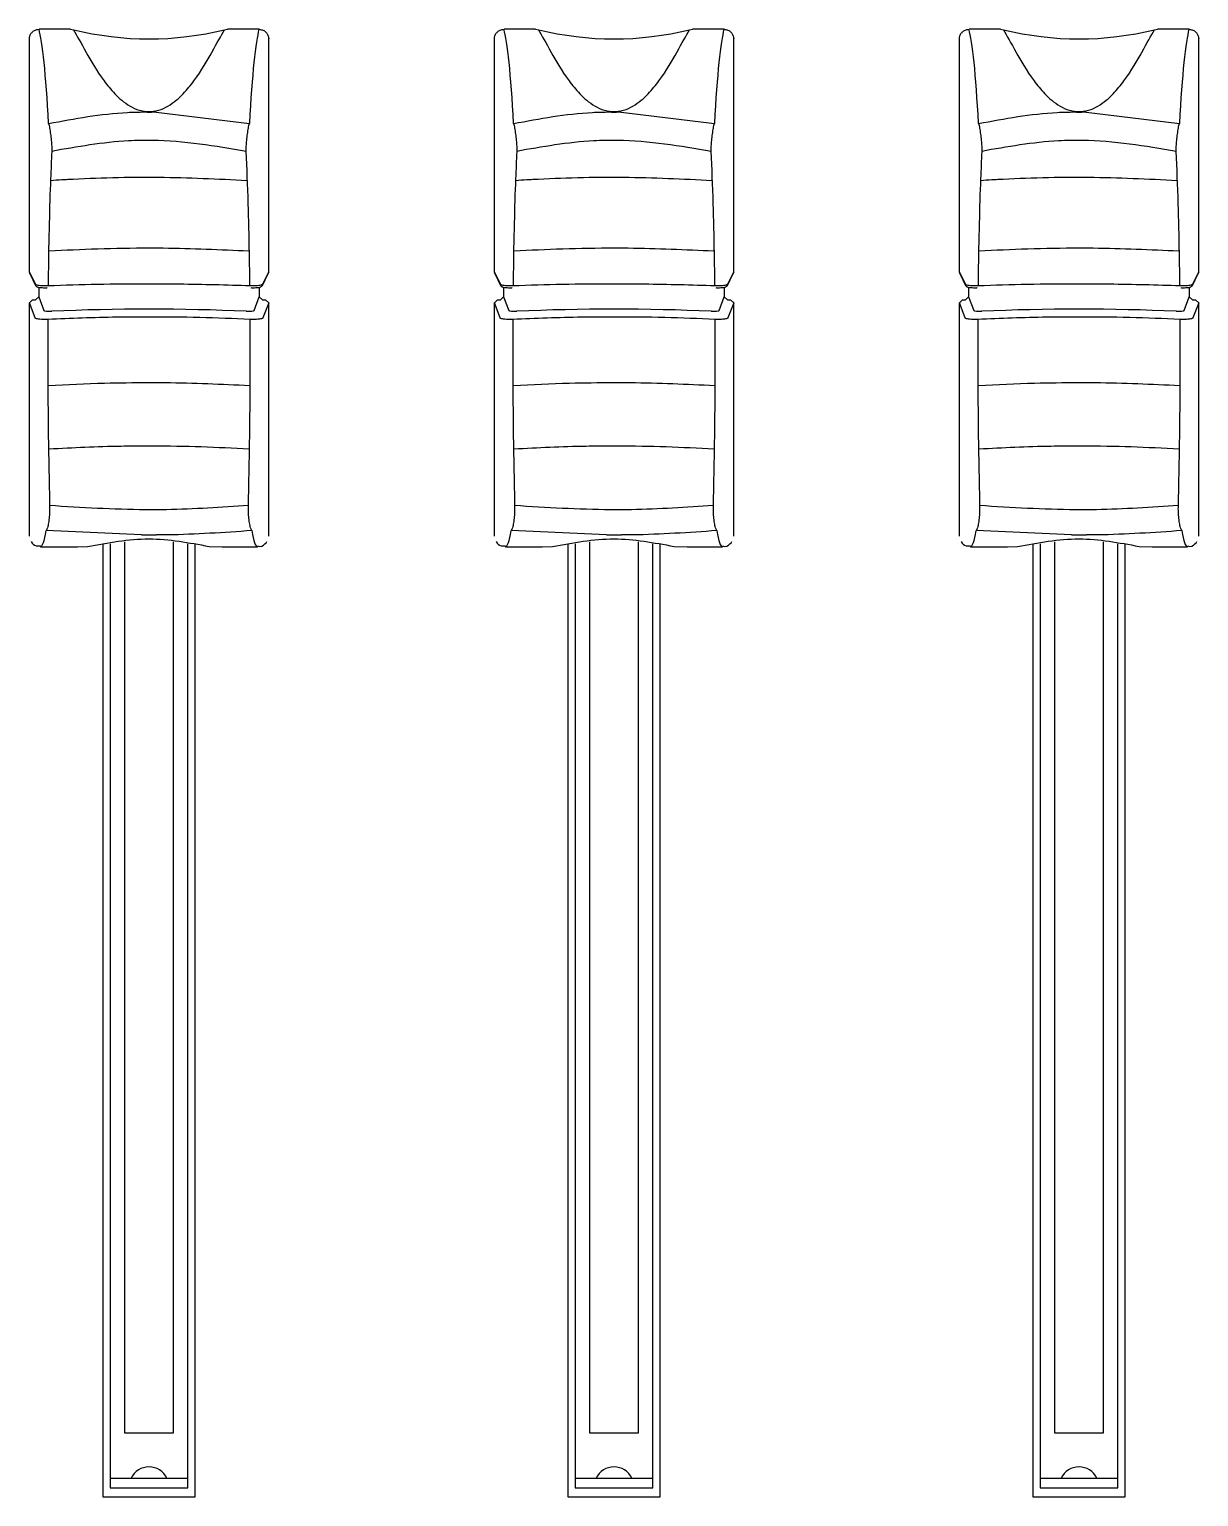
# Model space of a CAD drawing. Header units: inches. Extents: x 1.2 to 43.4, y 1.7 to 28.6.
# Drawn here: x 29.733 to 31.619, y 12.461 to 14.827 of the extents above; entities that cross this region are included whole.
import ezdxf

# ---------------------------------------------------------------- set-up
doc = ezdxf.new("R2010")
doc.units = ezdxf.units.IN
doc.header["$MEASUREMENT"] = 0
doc.layers.add('OBJECT', color=7, linetype='Continuous')

msp = doc.modelspace()

# ---------------------------------------------------------------- linework, layer by layer
for p, q in [((29.7992, 14.8272), (29.7483, 14.8272)), ((29.7992, 14.8272), (29.8041, 14.8266)), ((30.0472, 14.8266), (30.0521, 14.8272)), ((30.1031, 14.8272), (30.0521, 14.8272)), ((30.5492, 14.8272), (30.4983, 14.8272)), ((30.5492, 14.8272), (30.5541, 14.8266)), ((30.7972, 14.8266), (30.8021, 14.8272)), ((30.8531, 14.8272), (30.8021, 14.8272)), ((31.2992, 14.8272), (31.2483, 14.8272)), ((31.2992, 14.8272), (31.3041, 14.8266)), ((31.5472, 14.8266), (31.5521, 14.8272)), ((31.6031, 14.8272), (31.5521, 14.8272)), ((29.7327, 14.4356), (29.7327, 14.8117)), ((30.1187, 14.4356), (30.1187, 14.8117)), ((30.4827, 14.4356), (30.4827, 14.8117)), ((30.8687, 14.4356), (30.8687, 14.8117)), ((31.2327, 14.4356), (31.2327, 14.8117)), ((31.6187, 14.4356), (31.6187, 14.8117)), ((29.933, 14.694), (30.0876, 14.6753)), ((30.683, 14.694), (30.8376, 14.6753)), ((31.433, 14.694), (31.5876, 14.6753)), ((29.7327, 14.4356), (29.7422, 14.4165)), ((29.7332, 14.4334), (29.7327, 14.4356)), ((30.1091, 14.4165), (30.1187, 14.4356)), ((30.1187, 14.4356), (30.1181, 14.4334)), ((30.4827, 14.4356), (30.4922, 14.4165)), ((30.4832, 14.4334), (30.4827, 14.4356)), ((30.8591, 14.4165), (30.8687, 14.4356)), ((30.8687, 14.4356), (30.8681, 14.4334)), ((31.2327, 14.4356), (31.2422, 14.4165)), ((31.2332, 14.4334), (31.2327, 14.4356)), ((31.6091, 14.4165), (31.6187, 14.4356)), ((31.6187, 14.4356), (31.6181, 14.4334)), ((29.7332, 14.4334), (29.7427, 14.4143)), ((30.1086, 14.4143), (30.1181, 14.4334)), ((30.4832, 14.4334), (30.4927, 14.4143)), ((30.8586, 14.4143), (30.8681, 14.4334)), ((31.2332, 14.4334), (31.2427, 14.4143)), ((31.6086, 14.4143), (31.6181, 14.4334)), ((29.7327, 14.386), (29.7377, 14.3909)), ((29.7377, 14.3909), (29.7427, 14.3909)), ((29.7427, 14.3909), (29.7477, 14.3959)), ((29.7477, 14.4111), (29.7477, 14.3959)), ((29.7477, 14.3959), (29.756, 14.3739)), ((30.0953, 14.3739), (30.1036, 14.3959)), ((30.1036, 14.4112), (30.1036, 14.3959)), ((30.1036, 14.3959), (30.1086, 14.3909)), ((30.1086, 14.3909), (30.1137, 14.3909)), ((30.1137, 14.3909), (30.1187, 14.386)), ((30.4827, 14.386), (30.4877, 14.3909)), ((30.4877, 14.3909), (30.4927, 14.3909)), ((30.4927, 14.3909), (30.4977, 14.3959)), ((30.4977, 14.4111), (30.4977, 14.3959)), ((30.4977, 14.3959), (30.506, 14.3739)), ((30.8453, 14.3739), (30.8536, 14.3959)), ((30.8536, 14.4112), (30.8536, 14.3959)), ((30.8536, 14.3959), (30.8586, 14.3909)), ((30.8586, 14.3909), (30.8637, 14.3909)), ((30.8637, 14.3909), (30.8687, 14.386)), ((31.2327, 14.386), (31.2377, 14.3909)), ((31.2377, 14.3909), (31.2427, 14.3909)), ((31.2427, 14.3909), (31.2477, 14.3959)), ((31.2477, 14.4111), (31.2477, 14.3959)), ((31.2477, 14.3959), (31.256, 14.3739)), ((31.5953, 14.3739), (31.6036, 14.3959)), ((31.6036, 14.4112), (31.6036, 14.3959)), ((31.6036, 14.3959), (31.6086, 14.3909)), ((31.6086, 14.3909), (31.6137, 14.3909)), ((31.6137, 14.3909), (31.6187, 14.386)), ((29.7327, 14.0099), (29.7327, 14.386)), ((29.7418, 14.3618), (29.7327, 14.386)), ((30.1187, 14.386), (30.1095, 14.3618)), ((30.1187, 14.0099), (30.1187, 14.386)), ((30.4827, 14.0099), (30.4827, 14.386)), ((30.4918, 14.3618), (30.4827, 14.386)), ((30.8687, 14.386), (30.8595, 14.3618)), ((30.8687, 14.0099), (30.8687, 14.386)), ((31.2327, 14.0099), (31.2327, 14.386)), ((31.2418, 14.3618), (31.2327, 14.386)), ((31.6187, 14.386), (31.6095, 14.3618)), ((31.6187, 14.0099), (31.6187, 14.386)), ((29.9137, 14.0117), (29.76, 14.0187)), ((30.6637, 14.0117), (30.51, 14.0187)), ((31.4137, 14.0117), (31.26, 14.0187)), ((29.7507, 13.9928), (29.8103, 13.9928)), ((29.8512, 13.9961), (29.8512, 12.4607)), ((29.8632, 13.9976), (29.8632, 12.4751)), ((29.8863, 14.0005), (29.8863, 12.5635)), ((29.965, 12.5635), (29.965, 14.0005)), ((29.9882, 12.4751), (29.9882, 13.9976)), ((30.0002, 12.4607), (30.0002, 13.9961)), ((30.0438, 13.9928), (30.1006, 13.9928)), ((30.5007, 13.9928), (30.5603, 13.9928)), ((30.6012, 13.9961), (30.6012, 12.4607)), ((30.6132, 13.9976), (30.6132, 12.4751)), ((30.6363, 14.0005), (30.6363, 12.5635)), ((30.715, 12.5635), (30.715, 14.0005)), ((30.7382, 12.4751), (30.7382, 13.9976)), ((30.7502, 12.4607), (30.7502, 13.9961)), ((30.7938, 13.9928), (30.8506, 13.9928)), ((31.2507, 13.9928), (31.3103, 13.9928)), ((31.3512, 13.9961), (31.3512, 12.4607)), ((31.3632, 13.9976), (31.3632, 12.4751)), ((31.3863, 14.0005), (31.3863, 12.5635)), ((31.465, 12.5635), (31.465, 14.0005)), ((31.4882, 12.4751), (31.4882, 13.9976)), ((31.5002, 12.4607), (31.5002, 13.9961)), ((31.5438, 13.9928), (31.6006, 13.9928)), ((29.8863, 12.5635), (29.965, 12.5635)), ((30.6363, 12.5635), (30.715, 12.5635)), ((31.3863, 12.5635), (31.465, 12.5635)), ((29.8632, 12.4903), (29.9882, 12.4903)), ((29.8632, 12.4751), (29.9882, 12.4751)), ((30.6132, 12.4903), (30.7382, 12.4903)), ((30.6132, 12.4751), (30.7382, 12.4751)), ((31.3632, 12.4903), (31.4882, 12.4903)), ((31.3632, 12.4751), (31.4882, 12.4751)), ((29.8512, 12.4607), (30.0002, 12.4607)), ((30.6012, 12.4607), (30.7502, 12.4607)), ((31.3512, 12.4607), (31.5002, 12.4607))]:
    msp.add_line(p, q)
for centre, radius, start, end in [((29.9257, 15.3153), 0.5036, 256.0343, 283.9657), ((30.6757, 15.3153), 0.5036, 256.0343, 283.9657), ((31.4257, 15.3153), 0.5036, 256.0343, 283.9657), ((29.9694, 14.6799), 0.053, 163.4721, 164.5832), ((29.8819, 14.6799), 0.053, 15.4168, 16.5279), ((30.7194, 14.6799), 0.053, 163.4721, 164.5832), ((30.6319, 14.6799), 0.053, 15.4168, 16.5279), ((31.4694, 14.6799), 0.053, 163.4721, 164.5832), ((31.3819, 14.6799), 0.053, 15.4168, 16.5279), ((29.7472, 14.4165), 0.00494, 180.0311, 206.2194), ((30.1041, 14.4165), 0.00496, 333.7423, 359.9138), ((30.4972, 14.4165), 0.00494, 180.0311, 206.2194), ((30.8541, 14.4165), 0.00496, 333.7423, 359.9138), ((31.2472, 14.4165), 0.00494, 180.0311, 206.2194), ((31.6041, 14.4165), 0.00496, 333.7423, 359.9138), ((29.9257, 12.4772), 0.0316, 24.5217, 155.4783), ((30.6757, 12.4772), 0.0316, 24.5217, 155.4783), ((31.4257, 12.4772), 0.0316, 24.5217, 155.4783)]:
    msp.add_arc(centre, radius, start, end)
for centre, major_axis, ratio, start_param, end_param in [((29.7468, 14.3013), (-0.0033, 0.534), 0.050493, 5.488096, 6.108339), ((30.1045, 14.3013), (0.0033, 0.534), 0.050493, 0.174847, 0.795089), ((30.4968, 14.3013), (-0.0033, 0.534), 0.050493, 5.488096, 6.108339), ((30.8545, 14.3013), (0.0033, 0.534), 0.050493, 0.174847, 0.795089), ((31.2468, 14.3013), (-0.0033, 0.534), 0.050493, 5.488096, 6.108339), ((31.6045, 14.3013), (0.0033, 0.534), 0.050493, 0.174847, 0.795089), ((29.766, 14.3739), (0.01, 0), 0.147857, 3.193953, 5.021477), ((29.9257, 14.3043), (0.515, 0), 0.139026, 1.261708, 1.879885), ((30.0854, 14.3739), (0.01, 0), 0.147857, 4.403301, 6.230825), ((30.516, 14.3739), (0.01, 0), 0.147857, 3.193953, 5.021477), ((30.6757, 14.3043), (0.515, 0), 0.139026, 1.261708, 1.879885), ((30.8354, 14.3739), (0.01, 0), 0.147857, 4.403301, 6.230825), ((31.266, 14.3739), (0.01, 0), 0.147857, 3.193953, 5.021477), ((31.4257, 14.3043), (0.515, 0), 0.139026, 1.261708, 1.879885), ((31.5854, 14.3739), (0.01, 0), 0.147857, 4.403301, 6.230825), ((29.7464, 14.6712), (-0.0042, 0.6784), 0.050817, 3.141275, 3.418792), ((30.1049, 14.6712), (0.0042, 0.6784), 0.050817, 2.864394, 3.141911), ((30.4964, 14.6712), (-0.0042, 0.6784), 0.050817, 3.141275, 3.418792), ((30.8549, 14.6712), (0.0042, 0.6784), 0.050817, 2.864394, 3.141911), ((31.2464, 14.6712), (-0.0042, 0.6784), 0.050817, 3.141275, 3.418792), ((31.6049, 14.6712), (0.0042, 0.6784), 0.050817, 2.864394, 3.141911)]:
    msp.add_ellipse(centre, major_axis=major_axis, ratio=ratio, start_param=start_param, end_param=end_param)
for points, knots in [([(29.7327, 14.8117), (29.7328, 14.8134), (29.7332, 14.8169), (29.7359, 14.8215), (29.7398, 14.825), (29.7442, 14.8269), (29.7471, 14.8271), (29.7483, 14.8272)], [0, 0, 0, 0, 0.214856, 0.429664, 0.644194, 0.85861, 1, 1, 1, 1]), ([(29.8041, 14.8266), (29.8097, 14.8163), (29.8196, 14.7981), (29.8442, 14.7547), (29.8696, 14.7232), (29.8887, 14.706), (29.9071, 14.6971), (29.9157, 14.6955), (29.9186, 14.695)], [0, 0, 0, 0, 0.385236, 0.682535, 0.801561, 0.919708, 0.973705, 1, 1, 1, 1]), ([(29.9327, 14.695), (29.9356, 14.6955), (29.9442, 14.6971), (29.9626, 14.706), (29.9817, 14.7232), (30.0071, 14.7547), (30.0317, 14.7981), (30.0416, 14.8163), (30.0472, 14.8266)], [0, 0, 0, 0, 0.026295, 0.080292, 0.198439, 0.317465, 0.614764, 1, 1, 1, 1]), ([(30.1031, 14.8272), (30.1048, 14.827), (30.1083, 14.8266), (30.113, 14.824), (30.1165, 14.82), (30.1184, 14.8157), (30.1186, 14.8128), (30.1187, 14.8117)], [0, 0, 0, 0, 0.214811, 0.429658, 0.644213, 0.858624, 1, 1, 1, 1]), ([(30.4827, 14.8117), (30.4828, 14.8134), (30.4832, 14.8169), (30.4859, 14.8215), (30.4898, 14.825), (30.4942, 14.8269), (30.4971, 14.8271), (30.4983, 14.8272)], [0, 0, 0, 0, 0.214856, 0.429664, 0.644194, 0.85861, 1, 1, 1, 1]), ([(30.5541, 14.8266), (30.5597, 14.8163), (30.5696, 14.7981), (30.5942, 14.7547), (30.6196, 14.7232), (30.6387, 14.706), (30.6571, 14.6971), (30.6657, 14.6955), (30.6686, 14.695)], [0, 0, 0, 0, 0.385236, 0.682535, 0.801561, 0.919708, 0.973705, 1, 1, 1, 1]), ([(30.6827, 14.695), (30.6856, 14.6955), (30.6942, 14.6971), (30.7126, 14.706), (30.7317, 14.7232), (30.7571, 14.7547), (30.7817, 14.7981), (30.7916, 14.8163), (30.7972, 14.8266)], [0, 0, 0, 0, 0.026295, 0.080292, 0.198439, 0.317465, 0.614764, 1, 1, 1, 1]), ([(30.8531, 14.8272), (30.8548, 14.827), (30.8583, 14.8266), (30.863, 14.824), (30.8665, 14.82), (30.8684, 14.8157), (30.8686, 14.8128), (30.8687, 14.8117)], [0, 0, 0, 0, 0.214811, 0.429658, 0.644213, 0.858624, 1, 1, 1, 1]), ([(31.2327, 14.8117), (31.2328, 14.8134), (31.2332, 14.8169), (31.2359, 14.8215), (31.2398, 14.825), (31.2442, 14.8269), (31.2471, 14.8271), (31.2483, 14.8272)], [0, 0, 0, 0, 0.214856, 0.429664, 0.644194, 0.85861, 1, 1, 1, 1]), ([(31.3041, 14.8266), (31.3097, 14.8163), (31.3196, 14.7981), (31.3442, 14.7547), (31.3696, 14.7232), (31.3887, 14.706), (31.4071, 14.6971), (31.4157, 14.6955), (31.4186, 14.695)], [0, 0, 0, 0, 0.385236, 0.682535, 0.801561, 0.919708, 0.973705, 1, 1, 1, 1]), ([(31.4327, 14.695), (31.4356, 14.6955), (31.4442, 14.6971), (31.4626, 14.706), (31.4817, 14.7232), (31.5071, 14.7547), (31.5317, 14.7981), (31.5416, 14.8163), (31.5472, 14.8266)], [0, 0, 0, 0, 0.026295, 0.080292, 0.198439, 0.317465, 0.614764, 1, 1, 1, 1]), ([(31.6031, 14.8272), (31.6048, 14.827), (31.6083, 14.8266), (31.613, 14.824), (31.6165, 14.82), (31.6184, 14.8157), (31.6186, 14.8128), (31.6187, 14.8117)], [0, 0, 0, 0, 0.214811, 0.429658, 0.644213, 0.858624, 1, 1, 1, 1]), ([(29.7638, 14.6753), (29.8057, 14.6832), (29.8567, 14.6928), (29.9091, 14.6938), (29.9183, 14.694)], [0, 0, 0, 0, 0.824173, 1, 1, 1, 1]), ([(29.7638, 14.6753), (29.7643, 14.673), (29.7654, 14.6681), (29.7669, 14.6584), (29.7681, 14.6481), (29.7689, 14.6381), (29.7688, 14.633), (29.7688, 14.6304)], [0, 0, 0, 0, 0.178682, 0.389455, 0.593992, 0.796184, 1, 1, 1, 1]), ([(29.933, 14.694), (29.9313, 14.6936), (29.9274, 14.6927), (29.9221, 14.6929), (29.9191, 14.6938), (29.9183, 14.694)], [0, 0, 0, 0, 0.349991, 0.834612, 1, 1, 1, 1]), ([(29.9186, 14.695), (29.9224, 14.6947), (29.9271, 14.6944), (29.9318, 14.6949), (29.9327, 14.695)], [0, 0, 0, 0, 0.795067, 1, 1, 1, 1]), ([(30.0825, 14.6304), (30.0825, 14.633), (30.0825, 14.6381), (30.0832, 14.6481), (30.0844, 14.6584), (30.0859, 14.6681), (30.087, 14.673), (30.0876, 14.6753)], [0, 0, 0, 0, 0.203816, 0.406008, 0.610545, 0.821318, 1, 1, 1, 1]), ([(30.5138, 14.6753), (30.5557, 14.6832), (30.6067, 14.6928), (30.6591, 14.6938), (30.6683, 14.694)], [0, 0, 0, 0, 0.824173, 1, 1, 1, 1]), ([(30.5138, 14.6753), (30.5143, 14.673), (30.5154, 14.6681), (30.5169, 14.6584), (30.5181, 14.6481), (30.5189, 14.6381), (30.5188, 14.633), (30.5188, 14.6304)], [0, 0, 0, 0, 0.178682, 0.389455, 0.593992, 0.796184, 1, 1, 1, 1]), ([(30.683, 14.694), (30.6813, 14.6936), (30.6774, 14.6927), (30.6721, 14.6929), (30.6691, 14.6938), (30.6683, 14.694)], [0, 0, 0, 0, 0.349991, 0.834612, 1, 1, 1, 1]), ([(30.6686, 14.695), (30.6724, 14.6947), (30.6771, 14.6944), (30.6818, 14.6949), (30.6827, 14.695)], [0, 0, 0, 0, 0.795067, 1, 1, 1, 1]), ([(30.8325, 14.6304), (30.8325, 14.633), (30.8325, 14.6381), (30.8332, 14.6481), (30.8344, 14.6584), (30.8359, 14.6681), (30.837, 14.673), (30.8376, 14.6753)], [0, 0, 0, 0, 0.203816, 0.406008, 0.610545, 0.821318, 1, 1, 1, 1]), ([(31.2638, 14.6753), (31.3057, 14.6832), (31.3567, 14.6928), (31.4091, 14.6938), (31.4183, 14.694)], [0, 0, 0, 0, 0.824173, 1, 1, 1, 1]), ([(31.2638, 14.6753), (31.2643, 14.673), (31.2654, 14.6681), (31.2669, 14.6584), (31.2681, 14.6481), (31.2689, 14.6381), (31.2688, 14.633), (31.2688, 14.6304)], [0, 0, 0, 0, 0.178682, 0.389455, 0.593992, 0.796184, 1, 1, 1, 1]), ([(31.433, 14.694), (31.4313, 14.6936), (31.4274, 14.6927), (31.4221, 14.6929), (31.4191, 14.6938), (31.4183, 14.694)], [0, 0, 0, 0, 0.349991, 0.834612, 1, 1, 1, 1]), ([(31.4186, 14.695), (31.4224, 14.6947), (31.4271, 14.6944), (31.4318, 14.6949), (31.4327, 14.695)], [0, 0, 0, 0, 0.795067, 1, 1, 1, 1]), ([(31.5825, 14.6304), (31.5825, 14.633), (31.5825, 14.6381), (31.5832, 14.6481), (31.5844, 14.6584), (31.5859, 14.6681), (31.587, 14.673), (31.5876, 14.6753)], [0, 0, 0, 0, 0.203816, 0.406008, 0.610545, 0.821318, 1, 1, 1, 1]), ([(30.0825, 14.6304), (30.0324, 14.6388), (29.9697, 14.6492), (29.8633, 14.6472), (29.8098, 14.6377), (29.7688, 14.6304)], [0, 0, 0, 0, 0.48183, 0.603063, 1, 1, 1, 1]), ([(30.8325, 14.6304), (30.7824, 14.6388), (30.7197, 14.6492), (30.6133, 14.6472), (30.5598, 14.6377), (30.5188, 14.6304)], [0, 0, 0, 0, 0.48183, 0.603063, 1, 1, 1, 1]), ([(31.5825, 14.6304), (31.5324, 14.6388), (31.4697, 14.6492), (31.3633, 14.6472), (31.3098, 14.6377), (31.2688, 14.6304)], [0, 0, 0, 0, 0.48183, 0.603063, 1, 1, 1, 1]), ([(29.7688, 14.6304), (29.7682, 14.6159), (29.7665, 14.5806), (29.7646, 14.5148), (29.7634, 14.4551), (29.763, 14.4203), (29.7629, 14.414)], [0, 0, 0, 0, 0.23639, 0.574704, 0.922829, 1, 1, 1, 1]), ([(30.0884, 14.414), (30.0882, 14.4315), (30.0875, 14.4777), (30.0858, 14.5537), (30.0837, 14.6032), (30.0825, 14.6304)], [0, 0, 0, 0, 0.2158517, 0.5694068, 1, 1, 1, 1]), ([(30.5188, 14.6304), (30.5182, 14.6159), (30.5165, 14.5806), (30.5146, 14.5148), (30.5134, 14.4551), (30.513, 14.4203), (30.5129, 14.414)], [0, 0, 0, 0, 0.23639, 0.574704, 0.922829, 1, 1, 1, 1]), ([(30.8384, 14.414), (30.8382, 14.4315), (30.8375, 14.4777), (30.8358, 14.5537), (30.8337, 14.6032), (30.8325, 14.6304)], [0, 0, 0, 0, 0.2158517, 0.5694068, 1, 1, 1, 1]), ([(31.2688, 14.6304), (31.2682, 14.6159), (31.2665, 14.5806), (31.2646, 14.5148), (31.2634, 14.4551), (31.263, 14.4203), (31.2629, 14.414)], [0, 0, 0, 0, 0.23639, 0.574704, 0.922829, 1, 1, 1, 1]), ([(31.5884, 14.414), (31.5882, 14.4315), (31.5875, 14.4777), (31.5858, 14.5537), (31.5837, 14.6032), (31.5825, 14.6304)], [0, 0, 0, 0, 0.2158517, 0.5694068, 1, 1, 1, 1]), ([(30.0838, 14.5831), (30.0366, 14.5854), (29.9416, 14.59), (29.8383, 14.5872), (29.7823, 14.5841), (29.7732, 14.5835), (29.7673, 14.5831)], [0, 0, 0, 0, 0.45231, 0.909806, 0.941019, 1, 1, 1, 1]), ([(30.8338, 14.5831), (30.7866, 14.5854), (30.6916, 14.59), (30.5883, 14.5872), (30.5323, 14.5841), (30.5232, 14.5835), (30.5173, 14.5831)], [0, 0, 0, 0, 0.45231, 0.909806, 0.941019, 1, 1, 1, 1]), ([(31.5838, 14.5831), (31.5366, 14.5854), (31.4416, 14.59), (31.3383, 14.5872), (31.2823, 14.5841), (31.2732, 14.5835), (31.2673, 14.5831)], [0, 0, 0, 0, 0.45231, 0.909806, 0.941019, 1, 1, 1, 1]), ([(30.0863, 14.4693), (30.0408, 14.4714), (29.9881, 14.4739), (29.9059, 14.4742), (29.8433, 14.4734), (29.7906, 14.4706), (29.7647, 14.4693)], [0, 0, 0, 0, 0.428707, 0.496174, 0.752971, 1, 1, 1, 1]), ([(30.8363, 14.4693), (30.7908, 14.4714), (30.7381, 14.4739), (30.6559, 14.4742), (30.5933, 14.4734), (30.5406, 14.4706), (30.5147, 14.4693)], [0, 0, 0, 0, 0.428707, 0.496174, 0.752971, 1, 1, 1, 1]), ([(31.5863, 14.4693), (31.5408, 14.4714), (31.4881, 14.4739), (31.4059, 14.4742), (31.3433, 14.4734), (31.2906, 14.4706), (31.2647, 14.4693)], [0, 0, 0, 0, 0.428707, 0.496174, 0.752971, 1, 1, 1, 1]), ([(29.7422, 14.4165), (29.7425, 14.4162), (29.743, 14.4156), (29.7461, 14.4148), (29.7504, 14.4142), (29.7555, 14.4139), (29.7598, 14.4138), (29.7622, 14.414), (29.7629, 14.414)], [0, 0, 0, 0, 0.18697, 0.374501, 0.560676, 0.743141, 0.921854, 1, 1, 1, 1]), ([(29.7428, 14.4144), (29.7429, 14.414), (29.7433, 14.4133), (29.7443, 14.4124), (29.7453, 14.4118), (29.7464, 14.4114), (29.7481, 14.411), (29.751, 14.4107), (29.7554, 14.4105), (29.759, 14.4104), (29.7609, 14.4105), (29.7614, 14.4106)], [0, 0, 0, 0, 0.050718, 0.110375, 0.16725, 0.230572, 0.338456, 0.559357, 0.74062, 0.930051, 1, 1, 1, 1]), ([(29.7629, 14.414), (29.7893, 14.4148), (29.842, 14.4165), (29.9005, 14.4169), (29.9446, 14.4169), (30.0002, 14.4166), (30.0508, 14.4151), (30.0884, 14.414)], [0, 0, 0, 0, 0.24841, 0.49682, 0.527005, 0.647842, 1, 1, 1, 1]), ([(30.0884, 14.414), (30.0901, 14.4139), (30.0934, 14.4138), (30.0986, 14.414), (30.1032, 14.4144), (30.1068, 14.4151), (30.1087, 14.4159), (30.109, 14.4163), (30.1091, 14.4165)], [0, 0, 0, 0, 0.177018, 0.353991, 0.530707, 0.709637, 0.892201, 1, 1, 1, 1]), ([(30.0901, 14.4106), (30.0906, 14.4105), (30.0925, 14.4104), (30.0961, 14.4105), (30.1003, 14.4107), (30.1032, 14.411), (30.105, 14.4114), (30.1067, 14.4121), (30.108, 14.4132), (30.1084, 14.4141), (30.1085, 14.4144)], [0, 0, 0, 0, 0.070202, 0.259477, 0.445461, 0.643015, 0.772802, 0.873065, 0.956976, 1, 1, 1, 1]), ([(30.4922, 14.4165), (30.4925, 14.4162), (30.493, 14.4156), (30.4961, 14.4148), (30.5004, 14.4142), (30.5055, 14.4139), (30.5098, 14.4138), (30.5122, 14.414), (30.5129, 14.414)], [0, 0, 0, 0, 0.18697, 0.374501, 0.560676, 0.743141, 0.921854, 1, 1, 1, 1]), ([(30.4928, 14.4144), (30.4929, 14.414), (30.4933, 14.4133), (30.4943, 14.4124), (30.4953, 14.4118), (30.4964, 14.4114), (30.4981, 14.411), (30.501, 14.4107), (30.5054, 14.4105), (30.509, 14.4104), (30.5109, 14.4105), (30.5114, 14.4106)], [0, 0, 0, 0, 0.050718, 0.110375, 0.16725, 0.230572, 0.338456, 0.559357, 0.74062, 0.930051, 1, 1, 1, 1]), ([(30.5129, 14.414), (30.5393, 14.4148), (30.592, 14.4165), (30.6505, 14.4169), (30.6946, 14.4169), (30.7502, 14.4166), (30.8008, 14.4151), (30.8384, 14.414)], [0, 0, 0, 0, 0.24841, 0.49682, 0.527005, 0.647842, 1, 1, 1, 1]), ([(30.8384, 14.414), (30.8401, 14.4139), (30.8434, 14.4138), (30.8486, 14.414), (30.8532, 14.4144), (30.8568, 14.4151), (30.8587, 14.4159), (30.859, 14.4163), (30.8591, 14.4165)], [0, 0, 0, 0, 0.177018, 0.353991, 0.530707, 0.709637, 0.892201, 1, 1, 1, 1]), ([(30.8401, 14.4106), (30.8406, 14.4105), (30.8425, 14.4104), (30.8461, 14.4105), (30.8503, 14.4107), (30.8532, 14.411), (30.855, 14.4114), (30.8567, 14.4121), (30.858, 14.4132), (30.8584, 14.4141), (30.8585, 14.4144)], [0, 0, 0, 0, 0.070202, 0.259477, 0.445461, 0.643015, 0.772802, 0.873065, 0.956976, 1, 1, 1, 1]), ([(31.2422, 14.4165), (31.2425, 14.4162), (31.243, 14.4156), (31.2461, 14.4148), (31.2504, 14.4142), (31.2555, 14.4139), (31.2598, 14.4138), (31.2622, 14.414), (31.2629, 14.414)], [0, 0, 0, 0, 0.18697, 0.374501, 0.560676, 0.743141, 0.921854, 1, 1, 1, 1]), ([(31.2428, 14.4144), (31.2429, 14.414), (31.2433, 14.4133), (31.2443, 14.4124), (31.2453, 14.4118), (31.2464, 14.4114), (31.2481, 14.411), (31.251, 14.4107), (31.2554, 14.4105), (31.259, 14.4104), (31.2609, 14.4105), (31.2614, 14.4106)], [0, 0, 0, 0, 0.050718, 0.110375, 0.16725, 0.230572, 0.338456, 0.559357, 0.74062, 0.930051, 1, 1, 1, 1]), ([(31.2629, 14.414), (31.2893, 14.4148), (31.342, 14.4165), (31.4005, 14.4169), (31.4446, 14.4169), (31.5002, 14.4166), (31.5508, 14.4151), (31.5884, 14.414)], [0, 0, 0, 0, 0.24841, 0.49682, 0.527005, 0.647842, 1, 1, 1, 1]), ([(31.5884, 14.414), (31.5901, 14.4139), (31.5934, 14.4138), (31.5986, 14.414), (31.6032, 14.4144), (31.6068, 14.4151), (31.6087, 14.4159), (31.609, 14.4163), (31.6091, 14.4165)], [0, 0, 0, 0, 0.177018, 0.353991, 0.530707, 0.709637, 0.892201, 1, 1, 1, 1]), ([(31.5901, 14.4106), (31.5906, 14.4105), (31.5925, 14.4104), (31.5961, 14.4105), (31.6003, 14.4107), (31.6032, 14.411), (31.605, 14.4114), (31.6067, 14.4121), (31.608, 14.4132), (31.6084, 14.4141), (31.6085, 14.4144)], [0, 0, 0, 0, 0.070202, 0.259477, 0.445461, 0.643015, 0.772802, 0.873065, 0.956976, 1, 1, 1, 1]), ([(29.7625, 14.3594), (29.7608, 14.3594), (29.7573, 14.3592), (29.7521, 14.3594), (29.7474, 14.3598), (29.7439, 14.3605), (29.7421, 14.3612), (29.7419, 14.3616), (29.7418, 14.3618)], [0, 0, 0, 0, 0.181493, 0.362968, 0.544416, 0.726223, 0.908504, 1, 1, 1, 1]), ([(29.7625, 14.3594), (29.7624, 14.3259), (29.7623, 14.2628), (29.7632, 14.1606), (29.7646, 14.0958), (29.7654, 14.0596)], [0, 0, 0, 0, 0.33474, 0.629276, 1, 1, 1, 1]), ([(30.0888, 14.3594), (30.0619, 14.3605), (30.0081, 14.3627), (29.9484, 14.3633), (29.9037, 14.3632), (29.849, 14.3628), (29.7993, 14.3609), (29.7625, 14.3594)], [0, 0, 0, 0, 0.252922, 0.505844, 0.535963, 0.656536, 1, 1, 1, 1]), ([(30.0859, 14.0596), (30.0864, 14.0786), (30.0875, 14.1255), (30.0886, 14.2046), (30.0891, 14.2865), (30.0889, 14.3378), (30.0888, 14.3594)], [0, 0, 0, 0, 0.1969487, 0.4861234, 0.7836845, 1, 1, 1, 1]), ([(30.1095, 14.3618), (30.1093, 14.3615), (30.1087, 14.3609), (30.1058, 14.3601), (30.1016, 14.3596), (30.0966, 14.3593), (30.0921, 14.3593), (30.0896, 14.3594), (30.0888, 14.3594)], [0, 0, 0, 0, 0.182819, 0.365724, 0.548454, 0.730718, 0.912494, 1, 1, 1, 1]), ([(30.5125, 14.3594), (30.5108, 14.3594), (30.5073, 14.3592), (30.5021, 14.3594), (30.4974, 14.3598), (30.4939, 14.3605), (30.4921, 14.3612), (30.4919, 14.3616), (30.4918, 14.3618)], [0, 0, 0, 0, 0.181493, 0.362968, 0.544416, 0.726223, 0.908504, 1, 1, 1, 1]), ([(30.5125, 14.3594), (30.5124, 14.3259), (30.5123, 14.2628), (30.5132, 14.1606), (30.5146, 14.0958), (30.5154, 14.0596)], [0, 0, 0, 0, 0.33474, 0.629276, 1, 1, 1, 1]), ([(30.8388, 14.3594), (30.8119, 14.3605), (30.7581, 14.3627), (30.6984, 14.3633), (30.6537, 14.3632), (30.599, 14.3628), (30.5493, 14.3609), (30.5125, 14.3594)], [0, 0, 0, 0, 0.252922, 0.505844, 0.535963, 0.656536, 1, 1, 1, 1]), ([(30.8359, 14.0596), (30.8364, 14.0786), (30.8375, 14.1255), (30.8386, 14.2046), (30.8391, 14.2865), (30.8389, 14.3378), (30.8388, 14.3594)], [0, 0, 0, 0, 0.1969487, 0.4861234, 0.7836845, 1, 1, 1, 1]), ([(30.8595, 14.3618), (30.8593, 14.3615), (30.8588, 14.3609), (30.8558, 14.3601), (30.8516, 14.3596), (30.8466, 14.3593), (30.8421, 14.3593), (30.8396, 14.3594), (30.8388, 14.3594)], [0, 0, 0, 0, 0.182819, 0.365724, 0.548454, 0.730718, 0.912494, 1, 1, 1, 1]), ([(31.2625, 14.3594), (31.2608, 14.3594), (31.2573, 14.3592), (31.2521, 14.3594), (31.2474, 14.3598), (31.2439, 14.3605), (31.2421, 14.3612), (31.2419, 14.3616), (31.2418, 14.3618)], [0, 0, 0, 0, 0.181493, 0.362968, 0.544416, 0.726223, 0.908504, 1, 1, 1, 1]), ([(31.2625, 14.3594), (31.2624, 14.3259), (31.2623, 14.2628), (31.2632, 14.1606), (31.2646, 14.0958), (31.2654, 14.0596)], [0, 0, 0, 0, 0.33474, 0.629276, 1, 1, 1, 1]), ([(31.5888, 14.3594), (31.5619, 14.3605), (31.5081, 14.3627), (31.4484, 14.3633), (31.4037, 14.3632), (31.349, 14.3628), (31.2993, 14.3609), (31.2625, 14.3594)], [0, 0, 0, 0, 0.252922, 0.505844, 0.535963, 0.656536, 1, 1, 1, 1]), ([(31.5859, 14.0596), (31.5864, 14.0786), (31.5875, 14.1255), (31.5886, 14.2046), (31.5891, 14.2865), (31.5889, 14.3378), (31.5888, 14.3594)], [0, 0, 0, 0, 0.1969487, 0.4861234, 0.7836845, 1, 1, 1, 1]), ([(31.6095, 14.3618), (31.6093, 14.3615), (31.6088, 14.3609), (31.6058, 14.3601), (31.6016, 14.3596), (31.5966, 14.3593), (31.5921, 14.3593), (31.5896, 14.3594), (31.5888, 14.3594)], [0, 0, 0, 0, 0.182819, 0.365724, 0.548454, 0.730718, 0.912494, 1, 1, 1, 1]), ([(30.0879, 14.2523), (30.0429, 14.2544), (29.9889, 14.2569), (29.91, 14.2571), (29.846, 14.2564), (29.7936, 14.2538), (29.7637, 14.2523)], [0, 0, 0, 0, 0.420317, 0.505079, 0.717721, 1, 1, 1, 1]), ([(30.8379, 14.2523), (30.7929, 14.2544), (30.7389, 14.2569), (30.66, 14.2571), (30.596, 14.2564), (30.5436, 14.2538), (30.5137, 14.2523)], [0, 0, 0, 0, 0.420317, 0.505079, 0.717721, 1, 1, 1, 1]), ([(31.5879, 14.2523), (31.5429, 14.2544), (31.4889, 14.2569), (31.41, 14.2571), (31.346, 14.2564), (31.2936, 14.2538), (31.2637, 14.2523)], [0, 0, 0, 0, 0.420317, 0.505079, 0.717721, 1, 1, 1, 1]), ([(30.087, 14.1501), (30.0615, 14.1514), (30.0106, 14.1542), (29.9539, 14.155), (29.9107, 14.155), (29.8542, 14.1546), (29.803, 14.152), (29.7646, 14.1501)], [0, 0, 0, 0, 0.24269, 0.485376, 0.515759, 0.637395, 1, 1, 1, 1]), ([(30.837, 14.1501), (30.8115, 14.1514), (30.7606, 14.1542), (30.7039, 14.155), (30.6607, 14.155), (30.6042, 14.1546), (30.553, 14.152), (30.5146, 14.1501)], [0, 0, 0, 0, 0.24269, 0.485376, 0.515759, 0.637395, 1, 1, 1, 1]), ([(31.587, 14.1501), (31.5615, 14.1514), (31.5106, 14.1542), (31.4539, 14.155), (31.4107, 14.155), (31.3542, 14.1546), (31.303, 14.152), (31.2646, 14.1501)], [0, 0, 0, 0, 0.24269, 0.485376, 0.515759, 0.637395, 1, 1, 1, 1]), ([(29.7654, 14.0596), (29.7654, 14.0571), (29.7655, 14.051), (29.7649, 14.0409), (29.7637, 14.0309), (29.762, 14.0233), (29.7607, 14.0199), (29.7601, 14.0189), (29.76, 14.0187)], [0, 0, 0, 0, 0.155387, 0.362001, 0.574125, 0.787348, 0.968022, 1, 1, 1, 1]), ([(29.7654, 14.0596), (29.8166, 14.0564), (29.8788, 14.0525), (29.9875, 14.0531), (30.0422, 14.0567), (30.0859, 14.0596)], [0, 0, 0, 0, 0.482261, 0.585617, 1, 1, 1, 1]), ([(30.0914, 14.0187), (30.0907, 14.0201), (30.0894, 14.0228), (30.0877, 14.0309), (30.0864, 14.0409), (30.0858, 14.051), (30.0859, 14.0571), (30.0859, 14.0596)], [0, 0, 0, 0, 0.2123336, 0.4256431, 0.6378526, 0.8445506, 1, 1, 1, 1]), ([(30.5154, 14.0596), (30.5154, 14.0571), (30.5155, 14.051), (30.5149, 14.0409), (30.5137, 14.0309), (30.512, 14.0233), (30.5107, 14.0199), (30.5101, 14.0189), (30.51, 14.0187)], [0, 0, 0, 0, 0.155387, 0.362001, 0.574125, 0.787348, 0.968022, 1, 1, 1, 1]), ([(30.5154, 14.0596), (30.5666, 14.0564), (30.6288, 14.0525), (30.7375, 14.0531), (30.7922, 14.0567), (30.8359, 14.0596)], [0, 0, 0, 0, 0.482261, 0.585617, 1, 1, 1, 1]), ([(30.8414, 14.0187), (30.8407, 14.0201), (30.8394, 14.0228), (30.8377, 14.0309), (30.8364, 14.0409), (30.8358, 14.051), (30.8359, 14.0571), (30.8359, 14.0596)], [0, 0, 0, 0, 0.2123336, 0.4256431, 0.6378526, 0.8445506, 1, 1, 1, 1]), ([(31.2654, 14.0596), (31.2654, 14.0571), (31.2655, 14.051), (31.2649, 14.0409), (31.2637, 14.0309), (31.262, 14.0233), (31.2607, 14.0199), (31.2601, 14.0189), (31.26, 14.0187)], [0, 0, 0, 0, 0.155387, 0.362001, 0.574125, 0.787348, 0.968022, 1, 1, 1, 1]), ([(31.2654, 14.0596), (31.3166, 14.0564), (31.3788, 14.0525), (31.4875, 14.0531), (31.5422, 14.0567), (31.5859, 14.0596)], [0, 0, 0, 0, 0.482261, 0.585617, 1, 1, 1, 1]), ([(31.5914, 14.0187), (31.5907, 14.0201), (31.5894, 14.0228), (31.5877, 14.0309), (31.5864, 14.0409), (31.5858, 14.051), (31.5859, 14.0571), (31.5859, 14.0596)], [0, 0, 0, 0, 0.2123336, 0.4256431, 0.6378526, 0.8445506, 1, 1, 1, 1]), ([(30.0914, 14.0187), (30.0464, 14.0156), (29.9957, 14.0121), (29.9436, 14.0117), (29.9376, 14.0117)], [0, 0, 0, 0, 0.886615, 1, 1, 1, 1]), ([(30.8414, 14.0187), (30.7964, 14.0156), (30.7457, 14.0121), (30.6936, 14.0117), (30.6876, 14.0117)], [0, 0, 0, 0, 0.886615, 1, 1, 1, 1]), ([(31.5914, 14.0187), (31.5464, 14.0156), (31.4957, 14.0121), (31.4436, 14.0117), (31.4376, 14.0117)], [0, 0, 0, 0, 0.886615, 1, 1, 1, 1]), ([(29.7355, 14.001), (29.7376, 13.9979), (29.7406, 13.9933), (29.7484, 13.9941), (29.7509, 13.9943)], [0, 0, 0, 0, 0.675806, 1, 1, 1, 1]), ([(29.8266, 13.993), (29.8596, 13.9992), (29.9249, 14.0115), (29.9902, 13.9993), (30.0225, 13.9933)], [0, 0, 0, 0, 0.505891, 1, 1, 1, 1]), ([(30.1004, 13.994), (30.1017, 13.9936), (30.1076, 13.9918), (30.1133, 13.9978), (30.1154, 14.0004), (30.1158, 14.001)], [0, 0, 0, 0, 0.18537, 0.830061, 1, 1, 1, 1]), ([(30.4855, 14.001), (30.4876, 13.9979), (30.4906, 13.9933), (30.4984, 13.9941), (30.5009, 13.9943)], [0, 0, 0, 0, 0.675806, 1, 1, 1, 1]), ([(30.5766, 13.993), (30.6096, 13.9992), (30.6749, 14.0115), (30.7402, 13.9993), (30.7725, 13.9933)], [0, 0, 0, 0, 0.505891, 1, 1, 1, 1]), ([(30.8504, 13.994), (30.8517, 13.9936), (30.8576, 13.9918), (30.8633, 13.9978), (30.8654, 14.0004), (30.8658, 14.001)], [0, 0, 0, 0, 0.18537, 0.830061, 1, 1, 1, 1]), ([(31.2355, 14.001), (31.2376, 13.9979), (31.2406, 13.9933), (31.2484, 13.9941), (31.2509, 13.9943)], [0, 0, 0, 0, 0.675806, 1, 1, 1, 1]), ([(31.3266, 13.993), (31.3596, 13.9992), (31.4249, 14.0115), (31.4902, 13.9993), (31.5225, 13.9933)], [0, 0, 0, 0, 0.505891, 1, 1, 1, 1]), ([(31.6004, 13.994), (31.6017, 13.9936), (31.6076, 13.9918), (31.6133, 13.9978), (31.6154, 14.0004), (31.6158, 14.001)], [0, 0, 0, 0, 0.18537, 0.830061, 1, 1, 1, 1])]:
    msp.add_open_spline(points, degree=3, knots=knots)
at = {"layer": 'OBJECT'}
for p, q in [((29.9137, 14.0117), (29.9376, 14.0117)), ((30.6637, 14.0117), (30.6876, 14.0117)), ((31.4137, 14.0117), (31.4376, 14.0117)), ((29.8103, 13.9928), (29.8266, 13.993)), ((30.0225, 13.9933), (30.0438, 13.9928)), ((30.5603, 13.9928), (30.5766, 13.993)), ((30.7725, 13.9933), (30.7938, 13.9928)), ((31.3103, 13.9928), (31.3266, 13.993)), ((31.5225, 13.9933), (31.5438, 13.9928))]:
    msp.add_line(p, q, dxfattribs=at)

doc.saveas('drawing.dxf')
